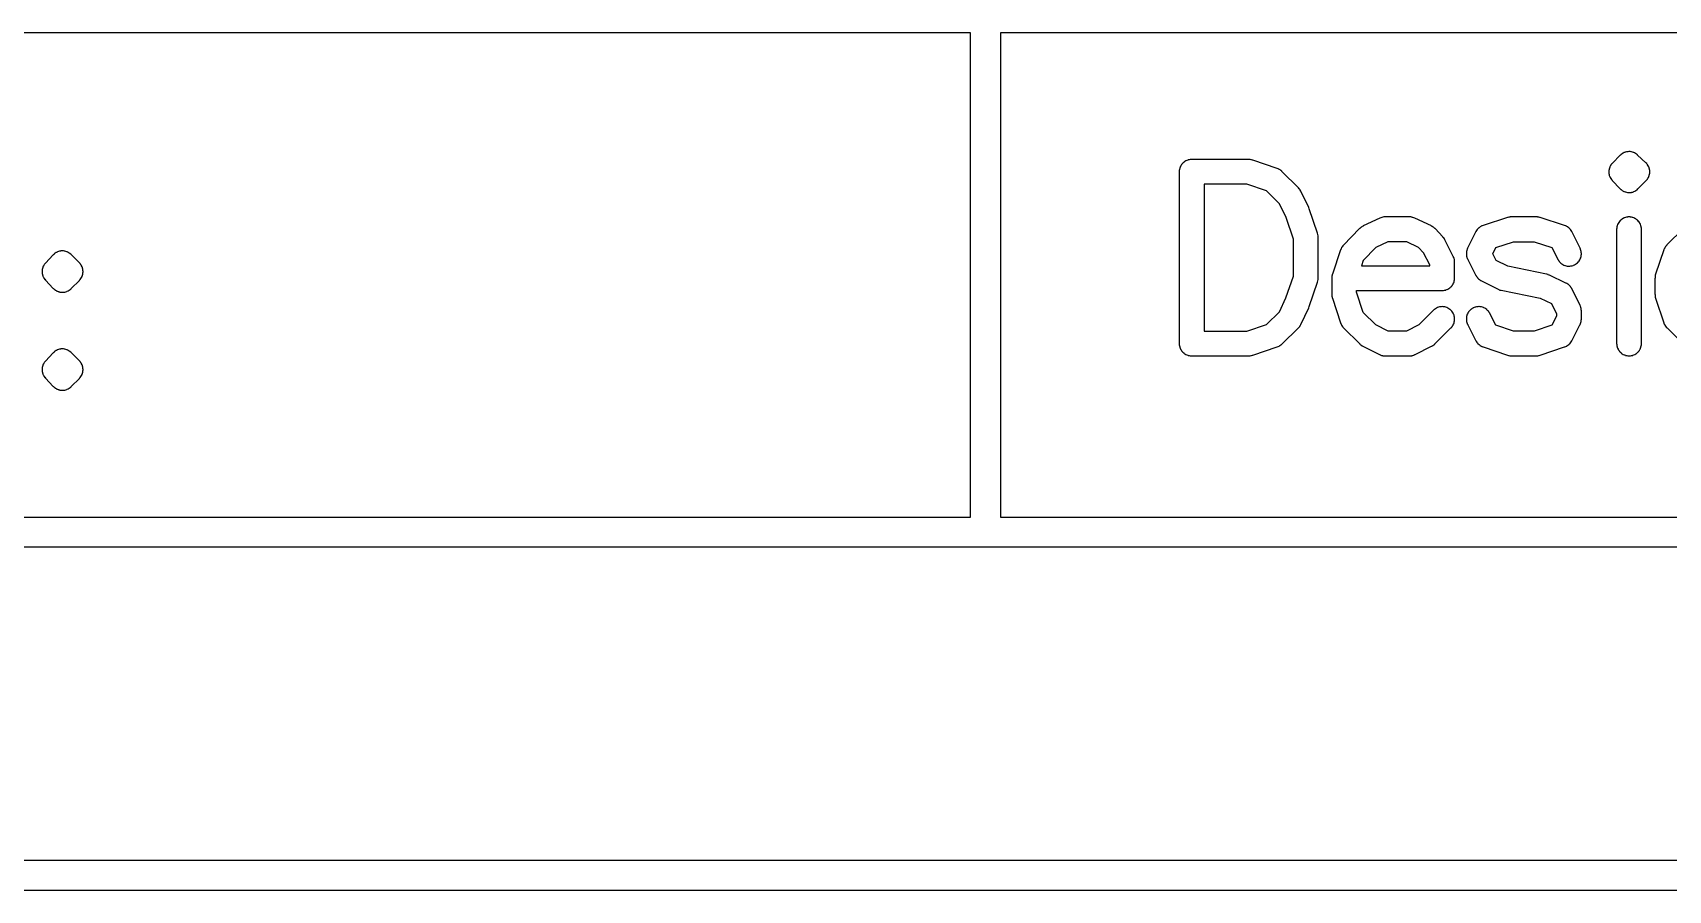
# Model space of a CAD drawing. Header units: inches. Extents: x -0.5 to 10, y -2.4 to 3.9.
# Drawn here: x 2.6513 to 3.0267, y -2.3883 to -2.1915 of the extents above; entities that cross this region are included whole.
import ezdxf

# ---------------------------------------------------------------- set-up
doc = ezdxf.new("R2010")
doc.units = ezdxf.units.IN

msp = doc.modelspace()

# ---------------------------------------------------------------- linework, layer by layer
for points in [[(2.86655, -2.30265), (2.86655, -2.19145), (2.41275, -2.19145), (2.41275, -2.30265)], [(3.33905, -2.30265), (3.33905, -2.19145), (2.87345, -2.19145), (2.87345, -2.30265)], [(2.91445, -2.26281), (2.91445, -2.26281), (2.914451, -2.262825), (2.914462, -2.263055), (2.914464, -2.263081), (2.914467, -2.263104), (2.914501, -2.263332), (2.914504, -2.263355), (2.91451, -2.26338), (2.914566, -2.263604), (2.914573, -2.26363), (2.91458, -2.263651), (2.914658, -2.263868), (2.914667, -2.263892), (2.914677, -2.263913), (2.914775, -2.264122), (2.914787, -2.264144), (2.914799, -2.264165), (2.914917, -2.264363), (2.914932, -2.264386), (2.914944, -2.264403), (2.915082, -2.264589), (2.915098, -2.26461), (2.915113, -2.264627), (2.915268, -2.264797), (2.915285, -2.264815), (2.915303, -2.264832), (2.915473, -2.264987), (2.91549, -2.265002), (2.915511, -2.265018), (2.915697, -2.265156), (2.915714, -2.265168), (2.915737, -2.265183), (2.915935, -2.265301), (2.915956, -2.265313), (2.915978, -2.265325), (2.916187, -2.265423), (2.916208, -2.265433), (2.916232, -2.265442), (2.916449, -2.26552), (2.91647, -2.265527), (2.916496, -2.265534), (2.91672, -2.26559), (2.916745, -2.265596), (2.916768, -2.265599), (2.916996, -2.265633), (2.917019, -2.265636), (2.917045, -2.265638), (2.917275, -2.265649), (2.91729, -2.26565), (2.9173, -2.26565), (2.9304, -2.26565), (2.930409, -2.26565), (2.930427, -2.265649), (2.930683, -2.265635), (2.93071, -2.265633), (2.93071, -2.265633), (2.930737, -2.265629), (2.93099, -2.265588), (2.931019, -2.265582), (2.931019, -2.265582), (2.931043, -2.265576), (2.93129, -2.265507), (2.931302, -2.265503), (2.931316, -2.265499), (2.936916, -2.263599), (2.936933, -2.263593), (2.936937, -2.263591), (2.937131, -2.263515), (2.937153, -2.263506), (2.937172, -2.263497), (2.937359, -2.263404), (2.937379, -2.263394), (2.937398, -2.263383), (2.937577, -2.263274), (2.937594, -2.263263), (2.937613, -2.263249), (2.937781, -2.263124), (2.937798, -2.263111), (2.937816, -2.263096), (2.937972, -2.262957), (2.937981, -2.262948), (2.937988, -2.262942), (2.941788, -2.259242), (2.941799, -2.259232), (2.941804, -2.259226), (2.941947, -2.259074), (2.941961, -2.259058), (2.941976, -2.25904), (2.942105, -2.258875), (2.94212, -2.258855), (2.942131, -2.258839), (2.942245, -2.258663), (2.942255, -2.258647), (2.942268, -2.258625), (2.942366, -2.25844), (2.942371, -2.25843), (2.942376, -2.25842), (2.944176, -2.25462), (2.944182, -2.254605), (2.944187, -2.254594), (2.944289, -2.254343), (2.944291, -2.254336), (2.944299, -2.254316), (2.946199, -2.248716), (2.946203, -2.248702), (2.946207, -2.24869), (2.946276, -2.248443), (2.946282, -2.248419), (2.946282, -2.248419), (2.946288, -2.24839), (2.946329, -2.248137), (2.946333, -2.24811), (2.946333, -2.24811), (2.946335, -2.248083), (2.946349, -2.247827), (2.94635, -2.247809), (2.94635, -2.2478), (2.94635, -2.2384), (2.94635, -2.238391), (2.946349, -2.238373), (2.946335, -2.238117), (2.946333, -2.23809), (2.946333, -2.23809), (2.946329, -2.238063), (2.946288, -2.23781), (2.946282, -2.237781), (2.946282, -2.237781), (2.946276, -2.237757), (2.946207, -2.23751), (2.946203, -2.237498), (2.946199, -2.237484), (2.944299, -2.231884), (2.944294, -2.23187), (2.944288, -2.231855), (2.944176, -2.231582), (2.944168, -2.231564), (2.944163, -2.231553), (2.942363, -2.227853), (2.942357, -2.227841), (2.94235, -2.227829), (2.942223, -2.227601), (2.94221, -2.227579), (2.94221, -2.227579), (2.942194, -2.227554), (2.942043, -2.227342), (2.942027, -2.227322), (2.942027, -2.227322), (2.942008, -2.227299), (2.941834, -2.227105), (2.941828, -2.227098), (2.941815, -2.227085), (2.938015, -2.223285), (2.938004, -2.223274), (2.937999, -2.223269), (2.93784, -2.223124), (2.937822, -2.223109), (2.937804, -2.223095), (2.937633, -2.222965), (2.937613, -2.222951), (2.937595, -2.222939), (2.937412, -2.222825), (2.937393, -2.222814), (2.937372, -2.222803), (2.93718, -2.222706), (2.937157, -2.222695), (2.937138, -2.222687), (2.936937, -2.222609), (2.936929, -2.222606), (2.936916, -2.222601), (2.931316, -2.220701), (2.931302, -2.220697), (2.93129, -2.220693), (2.931043, -2.220624), (2.931019, -2.220618), (2.931019, -2.220618), (2.93099, -2.220612), (2.930737, -2.220571), (2.93071, -2.220567), (2.93071, -2.220567), (2.930683, -2.220565), (2.930427, -2.220551), (2.930409, -2.22055), (2.9304, -2.22055), (2.9173, -2.22055), (2.91729, -2.22055), (2.917275, -2.220551), (2.917045, -2.220562), (2.917019, -2.220564), (2.916996, -2.220567), (2.916768, -2.220601), (2.916745, -2.220604), (2.91672, -2.22061), (2.916496, -2.220666), (2.91647, -2.220673), (2.916449, -2.22068), (2.916232, -2.220758), (2.916208, -2.220767), (2.916187, -2.220777), (2.915978, -2.220875), (2.915956, -2.220887), (2.915935, -2.220899), (2.915737, -2.221017), (2.915714, -2.221032), (2.915697, -2.221044), (2.915511, -2.221182), (2.91549, -2.221198), (2.915473, -2.221213), (2.915303, -2.221368), (2.915285, -2.221385), (2.915268, -2.221403), (2.915113, -2.221573), (2.915098, -2.22159), (2.915082, -2.221611), (2.914944, -2.221797), (2.914932, -2.221814), (2.914917, -2.221837), (2.914799, -2.222035), (2.914787, -2.222056), (2.914775, -2.222078), (2.914677, -2.222287), (2.914667, -2.222308), (2.914658, -2.222332), (2.91458, -2.222549), (2.914573, -2.22257), (2.914566, -2.222596), (2.91451, -2.22282), (2.914504, -2.222845), (2.914501, -2.222868), (2.914467, -2.223096), (2.914464, -2.223119), (2.914462, -2.223145), (2.914451, -2.223375), (2.91445, -2.22339), (2.91445, -2.2234), (2.91445, -2.2628)], [(3.013875, -2.221395), (3.013875, -2.221395), (3.013868, -2.221402), (3.013716, -2.22157), (3.0137, -2.221588), (3.013685, -2.221607), (3.01355, -2.221789), (3.013534, -2.221812), (3.013523, -2.221829), (3.013405, -2.222023), (3.013393, -2.222044), (3.013382, -2.222065), (3.013284, -2.22227), (3.013276, -2.222288), (3.013266, -2.222314), (3.013188, -2.222527), (3.01318, -2.222549), (3.013173, -2.222573), (3.013116, -2.222792), (3.013111, -2.222815), (3.013106, -2.222839), (3.01307, -2.223063), (3.013067, -2.223085), (3.013065, -2.223111), (3.013051, -2.223337), (3.01305, -2.223363), (3.013051, -2.223386), (3.013058, -2.223612), (3.01306, -2.223636), (3.013062, -2.22366), (3.013092, -2.223885), (3.013096, -2.223913), (3.013101, -2.223932), (3.013152, -2.224153), (3.013159, -2.22418), (3.013165, -2.2242), (3.013237, -2.224414), (3.013245, -2.224436), (3.013255, -2.224459), (3.013347, -2.224666), (3.013359, -2.22469), (3.013369, -2.224709), (3.013481, -2.224906), (3.013493, -2.224927), (3.013507, -2.224947), (3.013637, -2.225132), (3.013651, -2.225151), (3.013667, -2.22517), (3.013815, -2.225342), (3.01382, -2.225348), (3.013831, -2.22536), (3.015631, -2.22726), (3.015645, -2.227275), (3.015649, -2.227278), (3.015818, -2.22744), (3.015836, -2.227456), (3.015856, -2.227472), (3.016041, -2.227617), (3.016057, -2.227629), (3.016082, -2.227645), (3.01628, -2.227771), (3.016302, -2.227783), (3.016324, -2.227795), (3.016534, -2.2279), (3.016558, -2.227911), (3.016558, -2.227911), (3.016579, -2.22792), (3.016799, -2.228003), (3.016826, -2.228013), (3.016846, -2.228019), (3.017073, -2.22808), (3.017098, -2.228086), (3.017098, -2.228086), (3.017121, -2.22809), (3.017353, -2.228128), (3.017374, -2.228131), (3.017402, -2.228134), (3.017637, -2.228149), (3.017658, -2.22815), (3.017658, -2.22815), (3.017686, -2.228149), (3.017921, -2.228141), (3.017943, -2.22814), (3.017943, -2.22814), (3.017971, -2.228137), (3.018203, -2.228105), (3.018225, -2.228101), (3.018252, -2.228095), (3.01848, -2.228041), (3.018503, -2.228034), (3.018503, -2.228034), (3.018528, -2.228027), (3.018749, -2.227949), (3.018771, -2.227941), (3.018796, -2.22793), (3.019008, -2.227831), (3.019033, -2.227819), (3.019053, -2.227808), (3.019254, -2.227688), (3.019275, -2.227675), (3.019296, -2.227661), (3.019485, -2.227521), (3.019504, -2.227506), (3.019523, -2.22749), (3.019697, -2.227332), (3.019705, -2.227325), (3.019715, -2.227315), (3.021615, -2.225415), (3.021625, -2.225405), (3.021632, -2.225397), (3.02179, -2.225223), (3.021806, -2.225204), (3.021821, -2.225185), (3.021961, -2.224996), (3.021975, -2.224975), (3.021988, -2.224954), (3.022108, -2.224753), (3.022119, -2.224733), (3.022131, -2.224708), (3.02223, -2.224496), (3.022241, -2.224471), (3.022249, -2.224449), (3.022327, -2.224228), (3.022334, -2.224203), (3.022334, -2.224203), (3.022341, -2.22418), (3.022395, -2.223952), (3.022401, -2.223925), (3.022405, -2.223903), (3.022437, -2.223671), (3.02244, -2.223643), (3.02244, -2.223643), (3.022441, -2.223621), (3.022449, -2.223386), (3.02245, -2.223358), (3.02245, -2.223358), (3.022449, -2.223337), (3.022434, -2.223102), (3.022431, -2.223074), (3.022428, -2.223053), (3.02239, -2.222821), (3.022386, -2.222798), (3.022386, -2.222798), (3.02238, -2.222773), (3.022319, -2.222546), (3.022313, -2.222526), (3.022303, -2.222499), (3.02222, -2.222279), (3.022211, -2.222258), (3.022211, -2.222258), (3.0222, -2.222234), (3.022095, -2.222024), (3.022083, -2.222002), (3.022071, -2.22198), (3.021945, -2.221782), (3.021929, -2.221757), (3.021917, -2.221741), (3.021772, -2.221556), (3.021756, -2.221536), (3.02174, -2.221518), (3.021578, -2.221349), (3.021575, -2.221345), (3.02156, -2.221331), (3.01966, -2.219531), (3.019648, -2.21952), (3.019642, -2.219515), (3.01947, -2.219367), (3.019451, -2.219351), (3.019432, -2.219337), (3.019247, -2.219207), (3.019227, -2.219193), (3.019206, -2.219181), (3.019009, -2.219069), (3.01899, -2.219059), (3.018966, -2.219047), (3.018759, -2.218955), (3.018736, -2.218945), (3.018714, -2.218937), (3.0185, -2.218865), (3.01848, -2.218859), (3.018453, -2.218852), (3.018232, -2.218801), (3.018213, -2.218796), (3.018185, -2.218792), (3.01796, -2.218762), (3.017936, -2.21876), (3.017912, -2.218758), (3.017686, -2.218751), (3.017663, -2.21875), (3.017637, -2.218751), (3.017411, -2.218765), (3.017385, -2.218767), (3.017363, -2.21877), (3.017139, -2.218806), (3.017115, -2.218811), (3.017092, -2.218816), (3.016873, -2.218873), (3.016849, -2.21888), (3.016827, -2.218888), (3.016614, -2.218966), (3.016588, -2.218976), (3.01657, -2.218984), (3.016365, -2.219082), (3.016344, -2.219093), (3.016323, -2.219105), (3.016129, -2.219223), (3.016112, -2.219234), (3.016089, -2.21925), (3.015907, -2.219385), (3.015888, -2.2194), (3.01587, -2.219416), (3.015702, -2.219568), (3.015695, -2.219575), (3.015685, -2.219585), (3.013885, -2.221385)], [(2.92015, -2.22625), (2.92015, -2.25995), (2.92993, -2.25995), (2.934474, -2.258408), (2.937444, -2.255516), (2.938954, -2.252329), (2.94065, -2.24733), (2.94065, -2.23887), (2.938959, -2.233886), (2.937446, -2.230777), (2.934455, -2.227785), (2.92993, -2.22625)], [(2.94945, -2.24779), (2.94945, -2.24779), (2.94945, -2.2478), (2.94945, -2.2515), (2.94945, -2.251509), (2.949451, -2.251527), (2.949464, -2.251778), (2.949467, -2.251808), (2.949467, -2.251808), (2.94947, -2.251832), (2.94951, -2.25208), (2.949516, -2.252108), (2.949516, -2.252108), (2.949522, -2.252133), (2.949588, -2.252376), (2.949591, -2.252384), (2.949596, -2.252401), (2.951496, -2.258101), (2.951501, -2.258114), (2.951504, -2.258123), (2.951582, -2.258326), (2.951591, -2.258346), (2.951601, -2.258369), (2.951698, -2.258564), (2.951709, -2.258584), (2.951721, -2.258604), (2.951835, -2.25879), (2.951848, -2.258809), (2.951861, -2.258828), (2.951992, -2.259002), (2.952007, -2.25902), (2.952022, -2.259037), (2.952169, -2.259198), (2.952174, -2.259204), (2.952185, -2.259215), (2.955885, -2.262915), (2.955894, -2.262924), (2.955904, -2.262934), (2.956092, -2.263102), (2.956114, -2.263121), (2.956114, -2.263121), (2.956133, -2.263136), (2.956338, -2.263283), (2.956361, -2.263299), (2.956361, -2.263299), (2.956383, -2.263312), (2.956602, -2.263436), (2.956614, -2.263443), (2.956625, -2.263449), (2.960425, -2.265349), (2.960434, -2.265353), (2.960446, -2.265359), (2.960646, -2.265447), (2.960664, -2.265455), (2.960689, -2.265464), (2.960895, -2.265534), (2.960914, -2.26554), (2.96094, -2.265546), (2.961152, -2.265596), (2.961175, -2.265601), (2.961197, -2.265605), (2.961413, -2.265635), (2.961434, -2.265638), (2.961459, -2.265639), (2.961677, -2.265649), (2.961689, -2.26565), (2.9617, -2.26565), (2.9673, -2.26565), (2.967311, -2.26565), (2.967323, -2.265649), (2.967541, -2.265639), (2.967566, -2.265638), (2.967587, -2.265635), (2.967803, -2.265605), (2.967825, -2.265601), (2.967848, -2.265596), (2.96806, -2.265546), (2.968086, -2.26554), (2.968105, -2.265534), (2.968311, -2.265464), (2.968336, -2.265455), (2.968354, -2.265447), (2.968554, -2.265359), (2.968566, -2.265353), (2.968575, -2.265349), (2.972375, -2.263449), (2.972386, -2.263443), (2.972398, -2.263436), (2.972617, -2.263312), (2.972639, -2.263299), (2.972639, -2.263299), (2.972662, -2.263283), (2.972867, -2.263136), (2.972886, -2.263121), (2.972886, -2.263121), (2.972908, -2.263102), (2.973096, -2.262934), (2.973106, -2.262924), (2.973115, -2.262915), (2.976815, -2.259215), (2.976825, -2.259205), (2.976832, -2.259197), (2.976987, -2.259027), (2.977002, -2.25901), (2.977018, -2.258989), (2.977156, -2.258803), (2.977168, -2.258786), (2.977183, -2.258763), (2.977301, -2.258565), (2.977313, -2.258544), (2.977325, -2.258522), (2.977423, -2.258313), (2.977433, -2.258292), (2.977442, -2.258268), (2.97752, -2.258051), (2.977527, -2.25803), (2.977534, -2.258004), (2.97759, -2.25778), (2.977596, -2.257755), (2.977599, -2.257732), (2.977633, -2.257504), (2.977636, -2.257481), (2.977638, -2.257455), (2.977649, -2.257225), (2.97765, -2.2572), (2.977649, -2.257175), (2.977638, -2.256945), (2.977636, -2.256919), (2.977633, -2.256896), (2.977599, -2.256668), (2.977596, -2.256645), (2.97759, -2.25662), (2.977534, -2.256396), (2.977527, -2.25637), (2.97752, -2.256349), (2.977442, -2.256132), (2.977433, -2.256108), (2.977423, -2.256087), (2.977325, -2.255878), (2.977313, -2.255856), (2.977301, -2.255835), (2.977183, -2.255637), (2.977168, -2.255614), (2.977156, -2.255597), (2.977018, -2.255411), (2.977002, -2.25539), (2.976987, -2.255373), (2.976832, -2.255203), (2.976815, -2.255185), (2.976797, -2.255168), (2.976627, -2.255013), (2.97661, -2.254998), (2.976589, -2.254982), (2.976403, -2.254844), (2.976386, -2.254832), (2.976363, -2.254817), (2.976165, -2.254699), (2.976144, -2.254687), (2.976122, -2.254675), (2.975913, -2.254577), (2.975892, -2.254567), (2.975868, -2.254558), (2.975651, -2.25448), (2.97563, -2.254473), (2.975604, -2.254466), (2.97538, -2.25441), (2.975355, -2.254404), (2.975332, -2.254401), (2.975104, -2.254367), (2.975081, -2.254364), (2.975055, -2.254362), (2.974825, -2.254351), (2.9748, -2.25435), (2.974775, -2.254351), (2.974545, -2.254362), (2.974519, -2.254364), (2.974496, -2.254367), (2.974268, -2.254401), (2.974245, -2.254404), (2.97422, -2.25441), (2.973996, -2.254466), (2.97397, -2.254473), (2.973949, -2.25448), (2.973732, -2.254558), (2.973708, -2.254567), (2.973687, -2.254577), (2.973478, -2.254675), (2.973456, -2.254687), (2.973435, -2.254699), (2.973237, -2.254817), (2.973214, -2.254832), (2.973197, -2.254844), (2.973011, -2.254982), (2.97299, -2.254998), (2.972973, -2.255013), (2.972803, -2.255168), (2.972795, -2.255175), (2.972785, -2.255185), (2.969412, -2.258558), (2.966627, -2.25995), (2.962373, -2.25995), (2.959588, -2.258558), (2.956691, -2.25566), (2.95515, -2.251038), (2.95515, -2.25065), (2.9748, -2.25065), (2.97481, -2.25065), (2.974825, -2.250649), (2.975055, -2.250638), (2.975081, -2.250636), (2.975104, -2.250633), (2.975332, -2.250599), (2.975355, -2.250596), (2.97538, -2.25059), (2.975604, -2.250534), (2.97563, -2.250527), (2.975651, -2.25052), (2.975868, -2.250442), (2.975892, -2.250433), (2.975913, -2.250423), (2.976122, -2.250325), (2.976144, -2.250313), (2.976165, -2.250301), (2.976363, -2.250183), (2.976386, -2.250168), (2.976403, -2.250156), (2.976589, -2.250018), (2.97661, -2.250002), (2.976627, -2.249987), (2.976797, -2.249832), (2.976815, -2.249815), (2.976832, -2.249797), (2.976987, -2.249627), (2.977002, -2.24961), (2.977018, -2.249589), (2.977156, -2.249403), (2.977168, -2.249386), (2.977183, -2.249363), (2.977301, -2.249165), (2.977313, -2.249144), (2.977325, -2.249122), (2.977423, -2.248913), (2.977433, -2.248892), (2.977442, -2.248868), (2.97752, -2.248651), (2.977527, -2.24863), (2.977534, -2.248604), (2.97759, -2.24838), (2.977596, -2.248355), (2.977599, -2.248332), (2.977633, -2.248104), (2.977636, -2.248081), (2.977638, -2.248055), (2.977649, -2.247825), (2.97765, -2.24781), (2.97765, -2.2478), (2.97765, -2.2441), (2.97765, -2.244089), (2.977649, -2.244077), (2.977639, -2.243859), (2.977638, -2.243834), (2.977635, -2.243813), (2.977605, -2.243597), (2.977601, -2.243575), (2.977596, -2.243552), (2.977546, -2.24334), (2.97754, -2.243314), (2.977534, -2.243295), (2.977464, -2.243089), (2.977455, -2.243064), (2.977447, -2.243046), (2.977359, -2.242846), (2.977353, -2.242834), (2.977349, -2.242825), (2.975449, -2.239025), (2.975445, -2.239017), (2.975438, -2.239004), (2.975324, -2.238803), (2.975312, -2.238782), (2.975298, -2.238761), (2.975166, -2.238572), (2.975151, -2.238552), (2.975136, -2.238533), (2.974985, -2.238358), (2.974975, -2.238346), (2.974969, -2.23834), (2.973169, -2.23644), (2.97316, -2.23643), (2.973153, -2.236424), (2.972996, -2.236273), (2.972978, -2.236256), (2.972961, -2.236242), (2.972791, -2.236107), (2.972775, -2.236094), (2.972754, -2.23608), (2.972572, -2.23596), (2.972558, -2.235951), (2.972533, -2.235937), (2.972341, -2.235835), (2.972334, -2.235831), (2.97232, -2.235824), (2.96852, -2.234024), (2.968511, -2.23402), (2.9685, -2.234015), (2.968308, -2.233935), (2.968289, -2.233927), (2.968267, -2.233919), (2.968069, -2.233856), (2.968047, -2.23385), (2.968026, -2.233844), (2.967823, -2.233799), (2.967804, -2.233795), (2.96778, -2.233791), (2.967574, -2.233764), (2.967553, -2.233761), (2.96753, -2.23376), (2.967322, -2.23375), (2.967311, -2.23375), (2.9673, -2.23375), (2.9617, -2.23375), (2.961689, -2.23375), (2.961678, -2.23375), (2.96147, -2.23376), (2.961447, -2.233761), (2.961426, -2.233764), (2.96122, -2.233791), (2.961196, -2.233795), (2.961177, -2.233799), (2.960974, -2.233844), (2.960953, -2.23385), (2.960931, -2.233856), (2.960733, -2.233919), (2.960711, -2.233927), (2.960692, -2.233935), (2.9605, -2.234015), (2.960489, -2.23402), (2.96048, -2.234024), (2.95668, -2.235824), (2.95667, -2.235829), (2.95666, -2.235834), (2.956475, -2.235932), (2.956453, -2.235945), (2.956437, -2.235955), (2.956261, -2.236069), (2.956245, -2.23608), (2.956225, -2.236095), (2.95606, -2.236224), (2.956042, -2.236239), (2.956026, -2.236253), (2.955874, -2.236396), (2.955868, -2.236401), (2.955858, -2.236412), (2.952158, -2.240212), (2.952152, -2.240219), (2.952143, -2.240228), (2.952004, -2.240384), (2.951989, -2.240402), (2.951976, -2.240419), (2.951851, -2.240587), (2.951837, -2.240606), (2.951826, -2.240623), (2.951717, -2.240802), (2.951706, -2.240821), (2.951696, -2.240841), (2.951603, -2.241028), (2.951594, -2.241047), (2.951585, -2.241069), (2.951509, -2.241263), (2.951507, -2.241267), (2.951501, -2.241284), (2.949601, -2.246884), (2.949597, -2.246898), (2.949593, -2.24691), (2.949588, -2.246927), (2.94958, -2.246949), (2.949573, -2.24697), (2.949566, -2.246996), (2.949542, -2.247094), (2.949524, -2.247157), (2.949518, -2.247181), (2.949518, -2.247181), (2.949512, -2.24721), (2.949512, -2.247214), (2.94951, -2.24722), (2.949504, -2.247245), (2.949501, -2.247268), (2.949481, -2.247399), (2.949471, -2.247463), (2.949467, -2.24749), (2.949467, -2.24749), (2.949466, -2.247504), (2.949464, -2.247519), (2.949462, -2.247545), (2.949451, -2.247775)], [(2.999987, -2.240747), (3.001351, -2.243475), (3.001355, -2.243483), (3.001362, -2.243496), (3.001476, -2.243697), (3.00149, -2.243721), (3.001502, -2.243739), (3.001634, -2.243928), (3.001649, -2.243948), (3.001664, -2.243966), (3.001814, -2.244141), (3.00183, -2.244159), (3.001848, -2.244177), (3.002015, -2.244337), (3.002033, -2.244353), (3.002052, -2.244369), (3.002233, -2.244511), (3.002252, -2.244525), (3.002273, -2.244539), (3.002468, -2.244663), (3.002486, -2.244675), (3.00251, -2.244688), (3.002716, -2.244792), (3.002739, -2.244803), (3.002761, -2.244812), (3.002976, -2.244895), (3.002999, -2.244904), (3.003022, -2.244911), (3.003244, -2.244973), (3.003272, -2.24498), (3.003292, -2.244984), (3.003519, -2.245024), (3.003545, -2.245028), (3.003568, -2.24503), (3.003798, -2.245048), (3.003821, -2.245049), (3.003847, -2.245049), (3.004078, -2.245044), (3.004103, -2.245043), (3.004126, -2.24504), (3.004355, -2.245013), (3.004382, -2.245009), (3.004404, -2.245005), (3.004629, -2.244955), (3.004653, -2.244949), (3.004676, -2.244942), (3.004895, -2.24487), (3.004922, -2.24486), (3.004941, -2.244852), (3.005152, -2.24476), (3.005175, -2.244749), (3.005196, -2.244738), (3.005397, -2.244624), (3.005421, -2.24461), (3.005439, -2.244598), (3.005628, -2.244466), (3.005648, -2.244451), (3.005666, -2.244436), (3.005841, -2.244286), (3.005859, -2.24427), (3.005877, -2.244252), (3.006037, -2.244085), (3.006053, -2.244067), (3.006069, -2.244048), (3.006211, -2.243867), (3.006225, -2.243848), (3.006239, -2.243827), (3.006363, -2.243632), (3.006375, -2.243614), (3.006388, -2.24359), (3.006492, -2.243384), (3.006503, -2.243361), (3.006512, -2.243339), (3.006595, -2.243124), (3.006604, -2.243101), (3.006611, -2.243078), (3.006673, -2.242856), (3.00668, -2.242828), (3.006684, -2.242808), (3.006724, -2.242581), (3.006728, -2.242555), (3.00673, -2.242532), (3.006748, -2.242302), (3.006749, -2.242279), (3.006749, -2.242253), (3.006744, -2.242022), (3.006743, -2.241997), (3.00674, -2.241974), (3.006713, -2.241745), (3.006709, -2.241718), (3.006705, -2.241696), (3.006655, -2.241471), (3.006649, -2.241447), (3.006642, -2.241424), (3.00657, -2.241205), (3.00656, -2.241178), (3.006552, -2.241159), (3.00646, -2.240948), (3.006453, -2.240934), (3.006449, -2.240925), (3.004549, -2.237125), (3.004545, -2.237117), (3.004537, -2.237103), (3.004423, -2.2369), (3.004411, -2.236881), (3.004411, -2.236881), (3.004396, -2.236858), (3.004262, -2.236667), (3.004246, -2.236646), (3.004246, -2.236646), (3.004231, -2.236627), (3.004078, -2.23645), (3.004061, -2.236431), (3.004044, -2.236414), (3.003874, -2.236254), (3.003858, -2.236239), (3.003836, -2.236221), (3.003652, -2.236078), (3.003631, -2.236063), (3.003631, -2.236063), (3.003611, -2.23605), (3.003413, -2.235925), (3.003393, -2.235913), (3.003393, -2.235913), (3.003369, -2.235901), (3.00316, -2.235797), (3.003139, -2.235788), (3.003114, -2.235777), (3.002896, -2.235695), (3.00288, -2.235689), (3.002872, -2.235687), (2.997272, -2.233887), (2.997265, -2.233885), (2.997247, -2.233879), (2.997012, -2.233817), (2.996986, -2.233811), (2.996986, -2.233811), (2.996961, -2.233806), (2.996721, -2.233769), (2.996696, -2.233765), (2.996696, -2.233765), (2.996669, -2.233763), (2.996426, -2.233751), (2.99641, -2.23375), (2.9964, -2.23375), (2.9907, -2.23375), (2.99069, -2.23375), (2.990674, -2.233751), (2.990431, -2.233763), (2.990404, -2.233765), (2.990404, -2.233765), (2.990379, -2.233769), (2.990139, -2.233806), (2.990114, -2.233811), (2.990114, -2.233811), (2.990088, -2.233817), (2.989853, -2.233879), (2.989835, -2.233885), (2.989828, -2.233887), (2.984228, -2.235687), (2.98422, -2.235689), (2.984204, -2.235695), (2.983986, -2.235777), (2.983961, -2.235788), (2.98394, -2.235797), (2.983731, -2.235901), (2.983707, -2.235913), (2.983707, -2.235913), (2.983687, -2.235925), (2.983489, -2.23605), (2.983469, -2.236063), (2.983469, -2.236063), (2.983448, -2.236078), (2.983264, -2.236221), (2.983242, -2.236239), (2.983226, -2.236254), (2.983056, -2.236414), (2.983039, -2.236431), (2.983022, -2.23645), (2.982869, -2.236627), (2.982854, -2.236646), (2.982854, -2.236646), (2.982838, -2.236667), (2.982704, -2.236858), (2.982689, -2.236881), (2.982689, -2.236881), (2.982677, -2.2369), (2.982563, -2.237103), (2.982555, -2.237117), (2.982551, -2.237125), (2.980651, -2.240925), (2.980647, -2.240934), (2.980641, -2.240947), (2.980552, -2.241148), (2.980543, -2.241169), (2.980535, -2.241192), (2.980465, -2.241401), (2.980458, -2.241422), (2.980452, -2.241446), (2.980402, -2.241661), (2.980397, -2.241683), (2.980393, -2.241707), (2.980364, -2.241925), (2.980361, -2.24195), (2.98036, -2.241972), (2.98035, -2.242192), (2.98035, -2.242213), (2.980351, -2.242239), (2.980362, -2.242459), (2.980364, -2.24248), (2.980367, -2.242505), (2.980399, -2.242723), (2.980403, -2.242747), (2.980408, -2.24277), (2.98046, -2.242984), (2.980466, -2.243004), (2.980474, -2.243029), (2.980546, -2.243237), (2.980554, -2.24326), (2.980563, -2.24328), (2.980655, -2.243481), (2.980658, -2.243488), (2.980665, -2.243502), (2.982565, -2.247202), (2.98257, -2.247212), (2.982577, -2.247225), (2.982702, -2.247439), (2.982715, -2.247461), (2.982715, -2.247461), (2.982731, -2.247483), (2.982877, -2.247683), (2.982891, -2.247701), (2.982891, -2.247701), (2.982911, -2.247724), (2.983077, -2.247907), (2.983096, -2.247927), (2.983096, -2.247927), (2.983115, -2.247944), (2.9833, -2.248109), (2.983322, -2.248127), (2.983322, -2.248127), (2.983341, -2.248142), (2.983542, -2.248286), (2.983562, -2.248299), (2.983562, -2.248299), (2.983587, -2.248314), (2.983802, -2.248437), (2.983814, -2.248443), (2.983825, -2.248449), (2.987625, -2.250349), (2.98763, -2.250351), (2.987645, -2.250358), (2.987833, -2.250442), (2.987855, -2.250451), (2.987873, -2.250458), (2.988067, -2.250525), (2.988088, -2.250532), (2.988109, -2.250538), (2.988308, -2.250587), (2.988327, -2.250592), (2.98833, -2.250592), (2.997292, -2.252423), (2.999891, -2.253655), (3.00105, -2.255973), (3.00105, -2.256511), (2.999992, -2.258572), (2.99593, -2.25995), (2.99117, -2.25995), (2.987108, -2.258572), (2.985735, -2.255898), (2.985727, -2.255883), (2.985724, -2.255877), (2.985608, -2.255677), (2.985597, -2.255658), (2.985582, -2.255636), (2.985447, -2.255448), (2.985433, -2.255429), (2.985417, -2.25541), (2.985265, -2.255236), (2.985245, -2.255215), (2.985231, -2.255201), (2.985062, -2.255043), (2.985042, -2.255025), (2.985025, -2.255012), (2.984842, -2.254871), (2.984824, -2.254858), (2.984802, -2.254843), (2.984606, -2.254721), (2.984585, -2.254709), (2.984563, -2.254698), (2.984356, -2.254596), (2.984334, -2.254585), (2.984311, -2.254576), (2.984095, -2.254495), (2.984071, -2.254486), (2.984049, -2.25448), (2.983826, -2.25442), (2.983798, -2.254414), (2.983778, -2.25441), (2.98355, -2.254372), (2.98353, -2.254369), (2.983502, -2.254367), (2.983271, -2.254351), (2.983249, -2.25435), (2.983222, -2.254351), (2.982992, -2.254358), (2.982968, -2.254359), (2.982943, -2.254362), (2.982714, -2.254392), (2.982692, -2.254396), (2.982666, -2.254401), (2.982441, -2.254453), (2.982417, -2.25446), (2.982394, -2.254467), (2.982176, -2.254541), (2.982154, -2.254549), (2.98213, -2.254559), (2.98192, -2.254654), (2.981897, -2.254665), (2.981877, -2.254676), (2.981677, -2.254792), (2.981658, -2.254803), (2.981636, -2.254818), (2.981448, -2.254953), (2.981429, -2.254967), (2.98141, -2.254983), (2.981236, -2.255135), (2.981215, -2.255155), (2.981201, -2.255169), (2.981043, -2.255338), (2.981025, -2.255358), (2.981012, -2.255375), (2.980871, -2.255558), (2.980858, -2.255576), (2.980843, -2.255598), (2.980721, -2.255794), (2.980709, -2.255815), (2.980698, -2.255837), (2.980596, -2.256044), (2.980585, -2.256066), (2.980576, -2.256089), (2.980495, -2.256305), (2.980486, -2.256329), (2.98048, -2.256351), (2.98042, -2.256574), (2.980414, -2.256602), (2.98041, -2.256622), (2.980372, -2.25685), (2.980369, -2.25687), (2.980367, -2.256898), (2.980351, -2.257129), (2.98035, -2.257151), (2.980351, -2.257178), (2.980358, -2.257408), (2.980359, -2.257432), (2.980362, -2.257457), (2.980392, -2.257686), (2.980396, -2.257708), (2.980401, -2.257734), (2.980453, -2.257959), (2.98046, -2.257983), (2.980467, -2.258006), (2.980541, -2.258224), (2.980549, -2.258246), (2.980559, -2.25827), (2.980654, -2.25848), (2.980658, -2.258489), (2.980665, -2.258502), (2.982565, -2.262202), (2.982571, -2.262214), (2.982576, -2.262223), (2.982689, -2.262419), (2.982701, -2.262439), (2.982715, -2.262459), (2.982846, -2.262643), (2.982863, -2.262666), (2.982876, -2.262681), (2.983024, -2.262852), (2.983043, -2.262872), (2.983057, -2.262886), (2.983221, -2.263042), (2.983238, -2.263058), (2.983257, -2.263073), (2.983435, -2.263212), (2.983455, -2.263227), (2.983474, -2.26324), (2.983665, -2.263362), (2.983683, -2.263373), (2.983706, -2.263386), (2.983908, -2.263488), (2.983926, -2.263497), (2.983952, -2.263508), (2.984162, -2.263591), (2.984168, -2.263593), (2.984184, -2.263599), (2.989784, -2.265499), (2.989798, -2.265503), (2.98981, -2.265507), (2.990057, -2.265576), (2.990081, -2.265582), (2.990081, -2.265582), (2.99011, -2.265588), (2.990363, -2.265629), (2.99039, -2.265633), (2.99039, -2.265633), (2.990417, -2.265635), (2.990673, -2.265649), (2.990691, -2.26565), (2.9907, -2.26565), (2.9964, -2.26565), (2.996409, -2.26565), (2.996427, -2.265649), (2.996683, -2.265635), (2.99671, -2.265633), (2.99671, -2.265633), (2.996737, -2.265629), (2.99699, -2.265588), (2.997019, -2.265582), (2.997019, -2.265582), (2.997043, -2.265576), (2.99729, -2.265507), (2.997302, -2.265503), (2.997316, -2.265499), (3.002916, -2.263599), (3.002932, -2.263593), (3.002938, -2.263591), (3.003148, -2.263508), (3.003174, -2.263497), (3.003192, -2.263488), (3.003394, -2.263386), (3.003417, -2.263373), (3.003435, -2.263362), (3.003626, -2.26324), (3.003645, -2.263227), (3.003665, -2.263212), (3.003843, -2.263073), (3.003862, -2.263058), (3.003879, -2.263042), (3.004043, -2.262886), (3.004057, -2.262872), (3.004076, -2.262852), (3.004224, -2.262681), (3.004237, -2.262666), (3.004254, -2.262643), (3.004385, -2.262459), (3.004399, -2.262439), (3.004411, -2.262419), (3.004524, -2.262223), (3.004529, -2.262214), (3.004535, -2.262202), (3.006435, -2.258502), (3.006444, -2.258484), (3.006446, -2.258481), (3.006538, -2.258278), (3.006546, -2.258258), (3.006555, -2.258234), (3.006628, -2.258023), (3.006636, -2.257997), (3.006641, -2.257977), (3.006694, -2.257761), (3.006699, -2.257738), (3.006703, -2.257714), (3.006734, -2.257494), (3.006737, -2.25747), (3.006739, -2.257446), (3.006749, -2.257224), (3.00675, -2.257211), (3.00675, -2.2572), (3.00675, -2.2553), (3.00675, -2.255289), (3.006749, -2.255277), (3.006739, -2.255059), (3.006738, -2.255034), (3.006735, -2.255013), (3.006705, -2.254797), (3.006701, -2.254775), (3.006696, -2.254752), (3.006646, -2.25454), (3.00664, -2.254514), (3.006634, -2.254495), (3.006564, -2.254289), (3.006555, -2.254264), (3.006547, -2.254246), (3.006459, -2.254046), (3.006453, -2.254034), (3.006449, -2.254025), (3.004549, -2.250225), (3.004545, -2.250217), (3.004538, -2.250204), (3.004429, -2.25001), (3.004418, -2.249992), (3.004404, -2.24997), (3.004277, -2.249786), (3.004264, -2.249769), (3.004248, -2.249749), (3.004104, -2.249578), (3.004088, -2.24956), (3.004072, -2.249543), (3.003912, -2.249387), (3.003894, -2.249371), (3.003877, -2.249356), (3.003703, -2.249215), (3.003685, -2.249202), (3.003665, -2.249187), (3.003479, -2.249064), (3.003459, -2.249052), (3.003438, -2.24904), (3.003241, -2.248935), (3.003225, -2.248927), (3.00322, -2.248924), (2.99942, -2.247124), (2.999406, -2.247118), (2.999392, -2.247112), (2.99913, -2.247007), (2.999102, -2.246996), (2.999102, -2.246996), (2.999073, -2.246988), (2.9988, -2.246915), (2.998778, -2.246909), (2.99877, -2.246908), (2.989839, -2.245083), (2.987209, -2.243768), (2.986395, -2.242183), (2.987113, -2.240747), (2.991147, -2.23945), (2.995953, -2.23945)], [(3.02055, -2.26281), (3.02055, -2.26281), (3.02055, -2.2628), (3.02055, -2.2366), (3.02055, -2.23659), (3.020549, -2.236575), (3.020538, -2.236345), (3.020536, -2.236319), (3.020533, -2.236296), (3.020499, -2.236068), (3.020496, -2.236045), (3.02049, -2.23602), (3.020434, -2.235796), (3.020427, -2.23577), (3.02042, -2.235749), (3.020342, -2.235532), (3.020333, -2.235508), (3.020323, -2.235487), (3.020225, -2.235278), (3.020213, -2.235256), (3.020201, -2.235235), (3.020083, -2.235037), (3.020068, -2.235014), (3.020056, -2.234997), (3.019918, -2.234811), (3.019902, -2.23479), (3.019887, -2.234773), (3.019732, -2.234603), (3.019715, -2.234585), (3.019697, -2.234568), (3.019527, -2.234413), (3.01951, -2.234398), (3.019489, -2.234382), (3.019303, -2.234244), (3.019286, -2.234232), (3.019263, -2.234217), (3.019065, -2.234099), (3.019044, -2.234087), (3.019022, -2.234075), (3.018813, -2.233977), (3.018792, -2.233967), (3.018768, -2.233958), (3.018551, -2.23388), (3.01853, -2.233873), (3.018504, -2.233866), (3.01828, -2.23381), (3.018255, -2.233804), (3.018232, -2.233801), (3.018004, -2.233767), (3.017981, -2.233764), (3.017955, -2.233762), (3.017725, -2.233751), (3.0177, -2.23375), (3.017675, -2.233751), (3.017445, -2.233762), (3.017419, -2.233764), (3.017396, -2.233767), (3.017168, -2.233801), (3.017145, -2.233804), (3.01712, -2.23381), (3.016896, -2.233866), (3.01687, -2.233873), (3.016849, -2.23388), (3.016632, -2.233958), (3.016608, -2.233967), (3.016587, -2.233977), (3.016378, -2.234075), (3.016356, -2.234087), (3.016335, -2.234099), (3.016137, -2.234217), (3.016114, -2.234232), (3.016097, -2.234244), (3.015911, -2.234382), (3.01589, -2.234398), (3.015873, -2.234413), (3.015703, -2.234568), (3.015685, -2.234585), (3.015668, -2.234603), (3.015513, -2.234773), (3.015498, -2.23479), (3.015482, -2.234811), (3.015344, -2.234997), (3.015332, -2.235014), (3.015317, -2.235037), (3.015199, -2.235235), (3.015187, -2.235256), (3.015175, -2.235278), (3.015077, -2.235487), (3.015067, -2.235508), (3.015058, -2.235532), (3.01498, -2.235749), (3.014973, -2.23577), (3.014966, -2.235796), (3.01491, -2.23602), (3.014904, -2.236045), (3.014901, -2.236068), (3.014867, -2.236296), (3.014864, -2.236319), (3.014862, -2.236345), (3.014851, -2.236575), (3.01485, -2.23659), (3.01485, -2.2366), (3.01485, -2.2628), (3.01485, -2.26281), (3.014851, -2.262825), (3.014862, -2.263055), (3.014864, -2.263081), (3.014867, -2.263104), (3.014901, -2.263332), (3.014904, -2.263355), (3.01491, -2.26338), (3.014966, -2.263604), (3.014973, -2.26363), (3.01498, -2.263651), (3.015058, -2.263868), (3.015067, -2.263892), (3.015077, -2.263913), (3.015175, -2.264122), (3.015187, -2.264144), (3.015199, -2.264165), (3.015317, -2.264363), (3.015332, -2.264386), (3.015344, -2.264403), (3.015482, -2.264589), (3.015498, -2.26461), (3.015513, -2.264627), (3.015668, -2.264797), (3.015685, -2.264815), (3.015703, -2.264832), (3.015873, -2.264987), (3.01589, -2.265002), (3.015911, -2.265018), (3.016097, -2.265156), (3.016114, -2.265168), (3.016137, -2.265183), (3.016335, -2.265301), (3.016356, -2.265313), (3.016378, -2.265325), (3.016587, -2.265423), (3.016608, -2.265433), (3.016632, -2.265442), (3.016849, -2.26552), (3.01687, -2.265527), (3.016896, -2.265534), (3.01712, -2.26559), (3.017145, -2.265596), (3.017168, -2.265599), (3.017396, -2.265633), (3.017419, -2.265636), (3.017445, -2.265638), (3.017675, -2.265649), (3.0177, -2.26565), (3.017725, -2.265649), (3.017955, -2.265638), (3.017981, -2.265636), (3.018004, -2.265633), (3.018232, -2.265599), (3.018255, -2.265596), (3.01828, -2.26559), (3.018504, -2.265534), (3.01853, -2.265527), (3.018551, -2.26552), (3.018768, -2.265442), (3.018792, -2.265433), (3.018813, -2.265423), (3.019022, -2.265325), (3.019044, -2.265313), (3.019065, -2.265301), (3.019263, -2.265183), (3.019286, -2.265168), (3.019303, -2.265156), (3.019489, -2.265018), (3.01951, -2.265002), (3.019527, -2.264987), (3.019697, -2.264832), (3.019715, -2.264815), (3.019732, -2.264797), (3.019887, -2.264627), (3.019902, -2.26461), (3.019918, -2.264589), (3.020056, -2.264403), (3.020068, -2.264386), (3.020083, -2.264363), (3.020201, -2.264165), (3.020213, -2.264144), (3.020225, -2.264122), (3.020323, -2.263913), (3.020333, -2.263892), (3.020342, -2.263868), (3.02042, -2.263651), (3.020427, -2.26363), (3.020434, -2.263604), (3.02049, -2.26338), (3.020496, -2.263355), (3.020499, -2.263332), (3.020533, -2.263104), (3.020536, -2.263081), (3.020538, -2.263055), (3.020549, -2.262825)], [(2.956277, -2.24495), (2.97195, -2.24495), (2.97195, -2.244773), (2.97054, -2.241953), (2.969398, -2.240747), (2.966659, -2.23945), (2.962341, -2.23945), (2.959584, -2.240756), (2.956692, -2.243726)], [(2.660105, -2.242375), (2.660105, -2.242375), (2.660097, -2.242368), (2.659923, -2.24221), (2.659904, -2.242194), (2.659885, -2.242179), (2.659696, -2.242039), (2.659675, -2.242025), (2.659654, -2.242012), (2.659453, -2.241892), (2.659433, -2.241881), (2.659408, -2.241869), (2.659196, -2.24177), (2.659171, -2.241759), (2.659149, -2.241751), (2.658928, -2.241673), (2.658903, -2.241666), (2.658903, -2.241666), (2.65888, -2.241659), (2.658652, -2.241605), (2.658625, -2.241599), (2.658603, -2.241595), (2.658371, -2.241563), (2.658343, -2.24156), (2.658343, -2.24156), (2.658321, -2.241559), (2.658086, -2.241551), (2.658058, -2.24155), (2.658058, -2.24155), (2.658037, -2.241551), (2.657802, -2.241566), (2.657774, -2.241569), (2.657753, -2.241572), (2.657521, -2.24161), (2.657498, -2.241614), (2.657498, -2.241614), (2.657473, -2.24162), (2.657246, -2.241681), (2.657226, -2.241687), (2.657199, -2.241697), (2.656979, -2.24178), (2.656958, -2.241789), (2.656958, -2.241789), (2.656934, -2.2418), (2.656724, -2.241905), (2.656702, -2.241917), (2.65668, -2.241929), (2.656482, -2.242055), (2.656457, -2.242071), (2.656441, -2.242083), (2.656256, -2.242228), (2.656236, -2.242244), (2.656218, -2.24226), (2.656049, -2.242422), (2.656045, -2.242425), (2.656031, -2.24244), (2.654231, -2.24434), (2.654216, -2.244356), (2.654214, -2.244359), (2.65406, -2.244539), (2.654044, -2.244558), (2.654044, -2.244558), (2.654029, -2.244579), (2.653893, -2.244774), (2.653882, -2.244791), (2.653882, -2.244791), (2.653867, -2.244817), (2.653752, -2.245025), (2.653741, -2.245046), (2.653741, -2.245046), (2.653729, -2.24507), (2.653636, -2.245289), (2.653626, -2.245313), (2.653626, -2.245313), (2.653618, -2.245336), (2.653548, -2.245563), (2.65354, -2.245589), (2.65354, -2.245589), (2.653535, -2.245612), (2.653487, -2.245844), (2.653483, -2.245871), (2.653483, -2.245871), (2.65348, -2.245894), (2.653456, -2.246131), (2.653454, -2.246157), (2.653454, -2.246157), (2.653453, -2.246181), (2.653453, -2.246419), (2.653454, -2.246443), (2.653454, -2.246443), (2.653456, -2.246469), (2.65348, -2.246706), (2.653483, -2.246729), (2.653483, -2.246729), (2.653487, -2.246756), (2.653535, -2.246988), (2.65354, -2.247011), (2.65354, -2.247011), (2.653548, -2.247037), (2.653618, -2.247264), (2.653626, -2.247287), (2.653626, -2.247287), (2.653636, -2.247311), (2.653729, -2.24753), (2.653741, -2.247554), (2.653741, -2.247554), (2.653752, -2.247575), (2.653867, -2.247783), (2.653882, -2.247809), (2.653882, -2.247809), (2.653893, -2.247826), (2.654029, -2.248021), (2.654044, -2.248042), (2.654044, -2.248042), (2.65406, -2.248061), (2.654214, -2.248241), (2.654216, -2.248244), (2.654231, -2.24826), (2.656031, -2.25016), (2.656045, -2.250175), (2.656049, -2.250178), (2.656218, -2.25034), (2.656236, -2.250356), (2.656256, -2.250372), (2.656441, -2.250517), (2.656457, -2.250529), (2.656482, -2.250545), (2.65668, -2.250671), (2.656702, -2.250683), (2.656724, -2.250695), (2.656934, -2.2508), (2.656958, -2.250811), (2.656958, -2.250811), (2.656979, -2.25082), (2.657199, -2.250903), (2.657226, -2.250913), (2.657246, -2.250919), (2.657473, -2.25098), (2.657498, -2.250986), (2.657498, -2.250986), (2.657521, -2.25099), (2.657753, -2.251028), (2.657774, -2.251031), (2.657802, -2.251034), (2.658037, -2.251049), (2.658058, -2.25105), (2.658058, -2.25105), (2.658086, -2.251049), (2.658321, -2.251041), (2.658343, -2.25104), (2.658343, -2.25104), (2.658371, -2.251037), (2.658603, -2.251005), (2.658625, -2.251001), (2.658652, -2.250995), (2.65888, -2.250941), (2.658903, -2.250934), (2.658903, -2.250934), (2.658928, -2.250927), (2.659149, -2.250849), (2.659171, -2.250841), (2.659196, -2.25083), (2.659408, -2.250731), (2.659433, -2.250719), (2.659453, -2.250708), (2.659654, -2.250588), (2.659675, -2.250575), (2.659696, -2.250561), (2.659885, -2.250421), (2.659904, -2.250406), (2.659923, -2.25039), (2.660097, -2.250232), (2.660105, -2.250225), (2.660115, -2.250215), (2.662015, -2.248315), (2.662025, -2.248305), (2.662032, -2.248297), (2.662187, -2.248127), (2.662202, -2.24811), (2.662218, -2.248089), (2.662356, -2.247903), (2.662368, -2.247886), (2.662383, -2.247863), (2.662501, -2.247665), (2.662513, -2.247644), (2.662525, -2.247622), (2.662623, -2.247413), (2.662633, -2.247392), (2.662642, -2.247368), (2.66272, -2.247151), (2.662727, -2.24713), (2.662734, -2.247104), (2.66279, -2.24688), (2.662796, -2.246855), (2.662799, -2.246832), (2.662833, -2.246604), (2.662836, -2.246581), (2.662838, -2.246555), (2.662849, -2.246325), (2.66285, -2.2463), (2.662849, -2.246275), (2.662838, -2.246045), (2.662836, -2.246019), (2.662833, -2.245996), (2.662799, -2.245768), (2.662796, -2.245745), (2.66279, -2.24572), (2.662734, -2.245496), (2.662727, -2.24547), (2.66272, -2.245449), (2.662642, -2.245232), (2.662633, -2.245208), (2.662623, -2.245187), (2.662525, -2.244978), (2.662513, -2.244956), (2.662501, -2.244935), (2.662383, -2.244737), (2.662368, -2.244714), (2.662356, -2.244697), (2.662218, -2.244511), (2.662202, -2.24449), (2.662187, -2.244473), (2.662032, -2.244303), (2.662025, -2.244295), (2.662015, -2.244285), (2.660115, -2.242385)], [(2.660105, -2.264875), (2.660105, -2.264875), (2.660097, -2.264868), (2.659923, -2.26471), (2.659904, -2.264694), (2.659885, -2.264679), (2.659696, -2.264539), (2.659675, -2.264525), (2.659654, -2.264512), (2.659453, -2.264392), (2.659433, -2.264381), (2.659408, -2.264369), (2.659196, -2.26427), (2.659171, -2.264259), (2.659149, -2.264251), (2.658928, -2.264173), (2.658903, -2.264166), (2.658903, -2.264166), (2.65888, -2.264159), (2.658652, -2.264105), (2.658625, -2.264099), (2.658603, -2.264095), (2.658371, -2.264063), (2.658343, -2.26406), (2.658343, -2.26406), (2.658321, -2.264059), (2.658086, -2.264051), (2.658058, -2.26405), (2.658058, -2.26405), (2.658037, -2.264051), (2.657802, -2.264066), (2.657774, -2.264069), (2.657753, -2.264072), (2.657521, -2.26411), (2.657498, -2.264114), (2.657498, -2.264114), (2.657473, -2.26412), (2.657246, -2.264181), (2.657226, -2.264187), (2.657199, -2.264197), (2.656979, -2.26428), (2.656958, -2.264289), (2.656958, -2.264289), (2.656934, -2.2643), (2.656724, -2.264405), (2.656702, -2.264417), (2.65668, -2.264429), (2.656482, -2.264555), (2.656457, -2.264571), (2.656441, -2.264583), (2.656256, -2.264728), (2.656236, -2.264744), (2.656218, -2.26476), (2.656049, -2.264922), (2.656045, -2.264925), (2.656031, -2.26494), (2.654231, -2.26684), (2.654216, -2.266856), (2.654214, -2.266859), (2.65406, -2.267039), (2.654044, -2.267058), (2.654044, -2.267058), (2.654029, -2.267079), (2.653893, -2.267274), (2.653882, -2.267291), (2.653882, -2.267291), (2.653867, -2.267317), (2.653752, -2.267525), (2.653741, -2.267546), (2.653741, -2.267546), (2.653729, -2.26757), (2.653636, -2.267789), (2.653626, -2.267813), (2.653626, -2.267813), (2.653618, -2.267836), (2.653548, -2.268063), (2.65354, -2.268089), (2.65354, -2.268089), (2.653535, -2.268112), (2.653487, -2.268344), (2.653483, -2.268371), (2.653483, -2.268371), (2.65348, -2.268394), (2.653456, -2.268631), (2.653454, -2.268657), (2.653454, -2.268657), (2.653453, -2.268681), (2.653453, -2.268919), (2.653454, -2.268943), (2.653454, -2.268943), (2.653456, -2.268969), (2.65348, -2.269206), (2.653483, -2.269229), (2.653483, -2.269229), (2.653487, -2.269256), (2.653535, -2.269488), (2.65354, -2.269511), (2.65354, -2.269511), (2.653548, -2.269537), (2.653618, -2.269764), (2.653626, -2.269787), (2.653626, -2.269787), (2.653636, -2.269811), (2.653729, -2.27003), (2.653741, -2.270054), (2.653741, -2.270054), (2.653752, -2.270075), (2.653867, -2.270283), (2.653882, -2.270309), (2.653882, -2.270309), (2.653893, -2.270326), (2.654029, -2.270521), (2.654044, -2.270542), (2.654044, -2.270542), (2.65406, -2.270561), (2.654214, -2.270741), (2.654216, -2.270744), (2.654231, -2.27076), (2.656031, -2.27266), (2.656045, -2.272675), (2.656049, -2.272678), (2.656218, -2.27284), (2.656236, -2.272856), (2.656256, -2.272872), (2.656441, -2.273017), (2.656457, -2.273029), (2.656482, -2.273045), (2.65668, -2.273171), (2.656702, -2.273183), (2.656724, -2.273195), (2.656934, -2.2733), (2.656958, -2.273311), (2.656958, -2.273311), (2.656979, -2.27332), (2.657199, -2.273403), (2.657226, -2.273413), (2.657246, -2.273419), (2.657473, -2.27348), (2.657498, -2.273486), (2.657498, -2.273486), (2.657521, -2.27349), (2.657753, -2.273528), (2.657774, -2.273531), (2.657802, -2.273534), (2.658037, -2.273549), (2.658058, -2.27355), (2.658058, -2.27355), (2.658086, -2.273549), (2.658321, -2.273541), (2.658343, -2.27354), (2.658343, -2.27354), (2.658371, -2.273537), (2.658603, -2.273505), (2.658625, -2.273501), (2.658652, -2.273495), (2.65888, -2.273441), (2.658903, -2.273434), (2.658903, -2.273434), (2.658928, -2.273427), (2.659149, -2.273349), (2.659171, -2.273341), (2.659196, -2.27333), (2.659408, -2.273231), (2.659433, -2.273219), (2.659453, -2.273208), (2.659654, -2.273088), (2.659675, -2.273075), (2.659696, -2.273061), (2.659885, -2.272921), (2.659904, -2.272906), (2.659923, -2.27289), (2.660097, -2.272732), (2.660105, -2.272725), (2.660115, -2.272715), (2.662015, -2.270815), (2.662025, -2.270805), (2.662032, -2.270797), (2.662187, -2.270627), (2.662202, -2.27061), (2.662218, -2.270589), (2.662356, -2.270403), (2.662368, -2.270386), (2.662383, -2.270363), (2.662501, -2.270165), (2.662513, -2.270144), (2.662525, -2.270122), (2.662623, -2.269913), (2.662633, -2.269892), (2.662642, -2.269868), (2.66272, -2.269651), (2.662727, -2.26963), (2.662734, -2.269604), (2.66279, -2.26938), (2.662796, -2.269355), (2.662799, -2.269332), (2.662833, -2.269104), (2.662836, -2.269081), (2.662838, -2.269055), (2.662849, -2.268825), (2.66285, -2.2688), (2.662849, -2.268775), (2.662838, -2.268545), (2.662836, -2.268519), (2.662833, -2.268496), (2.662799, -2.268268), (2.662796, -2.268245), (2.66279, -2.26822), (2.662734, -2.267996), (2.662727, -2.26797), (2.66272, -2.267949), (2.662642, -2.267732), (2.662633, -2.267708), (2.662623, -2.267687), (2.662525, -2.267478), (2.662513, -2.267456), (2.662501, -2.267435), (2.662383, -2.267237), (2.662368, -2.267214), (2.662356, -2.267197), (2.662218, -2.267011), (2.662202, -2.26699), (2.662187, -2.266973), (2.662032, -2.266803), (2.662025, -2.266795), (2.662015, -2.266785), (2.660115, -2.264885)], [(0.60965, -2.30955), (0.60965, -2.38145), (4.96205, -2.38145), (4.96205, -2.30955)]]:
    msp.add_lwpolyline(points, close=True)
for points in [[(3.030185, -2.236385), (3.026385, -2.240185), (3.026374, -2.240196), (3.026369, -2.240201), (3.026224, -2.24036), (3.026209, -2.240378), (3.026195, -2.240396), (3.026065, -2.240567), (3.026051, -2.240587), (3.026039, -2.240605), (3.025925, -2.240788), (3.025914, -2.240807), (3.025903, -2.240828), (3.025806, -2.24102), (3.025795, -2.241043), (3.025787, -2.241062), (3.025709, -2.241263), (3.025706, -2.241271), (3.025701, -2.241284), (3.023801, -2.246884), (3.023797, -2.246898), (3.023793, -2.24691), (3.023724, -2.247157), (3.023718, -2.247181), (3.023718, -2.247181), (3.023712, -2.24721), (3.023671, -2.247463), (3.023667, -2.24749), (3.023667, -2.24749), (3.023665, -2.247517), (3.023651, -2.247773), (3.02365, -2.247791), (3.02365, -2.2478), (3.02365, -2.2515), (3.02365, -2.251509), (3.023651, -2.251527), (3.023664, -2.251778), (3.023667, -2.251808), (3.023667, -2.251808), (3.02367, -2.251832), (3.02371, -2.25208), (3.023716, -2.252108), (3.023716, -2.252108), (3.023722, -2.252133), (3.023788, -2.252376), (3.023791, -2.252384), (3.023796, -2.252401), (3.025696, -2.258101), (3.025699, -2.258111), (3.025704, -2.258124), (3.025785, -2.258333), (3.025793, -2.258352), (3.025805, -2.258376), (3.025905, -2.258577), (3.025916, -2.258597), (3.025928, -2.258618), (3.026047, -2.258808), (3.026058, -2.258824), (3.026075, -2.258847), (3.026211, -2.259025), (3.026227, -2.259044), (3.026242, -2.259061), (3.026395, -2.259225), (3.026407, -2.259237), (3.026412, -2.259242), (3.030212, -2.262942)], [(-0.4567, -2.38835), (4.9655, -2.38835)]]:
    msp.add_lwpolyline(points)

doc.saveas('drawing.dxf')
